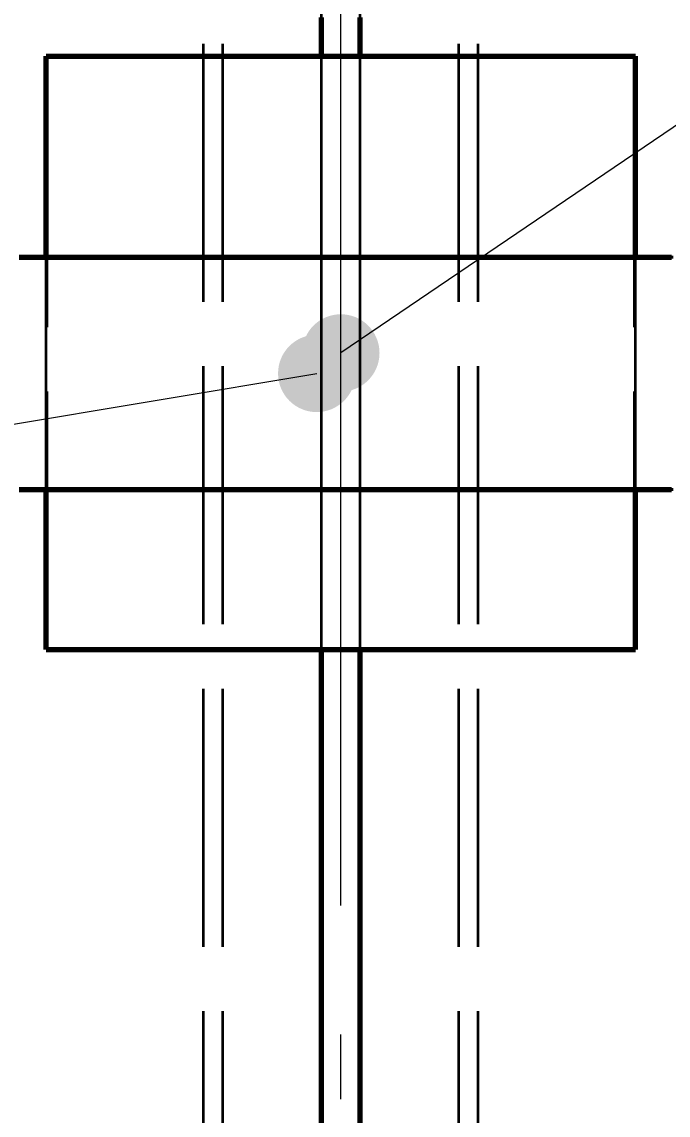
# Model space of a CAD drawing. Header units: millimetres. Extents: x 0 to 2208, y 0 to 420.
# Drawn here: x 99.06 to 109.09, y 140.29 to 157.24 of the extents above; entities that cross this region are included whole.
import ezdxf

# ---------------------------------------------------------------- set-up
doc = ezdxf.new("R2010")
doc.units = ezdxf.units.MM
doc.linetypes.add('IRAM-E-TRAZOS', pattern=[5, 4, -1])
doc.linetypes.add('IRAM-F-TRAZO-PUNTO', pattern=[20, 15, -2, 1, -2])
for name, color, linetype, lineweight in [('01-VISIBLE', 7, 'CONTINUOUS', 70), ('02-OCULTA', 4, 'IRAM-E-TRAZOS', 35), ('03-EJE', 1, 'IRAM-F-TRAZO-PUNTO', 18), ('04-COTA', 3, 'CONTINUOUS', 18), ('08-FINA', 5, 'CONTINUOUS', 18)]:
    doc.layers.add(name, color=color, linetype=linetype, lineweight=lineweight)
doc.styles.add('ISO3098', font='isocpeur.ttf')
doc.dimstyles.new('FLAMA-IRAM', dxfattribs={"dimtxt": 3.5, "dimasz": 3.5, "dimexe": 2, "dimexo": 1.5, "dimgap": 1, "dimtad": 1, "dimdec": 1, "dimtxsty": 'ISO3098', "dimblk": 'IRAM_FLECHA', "dimblk1": 'IRAM_FLECHA', "dimblk2": 'IRAM_FLECHA', "dimcen": 2.5, "dimclrd": 256, "dimclre": 256, "dimclrt": 256, "dimazin": 3, "dimtfac": 1, "dimtmove": 0, "dimatfit": 3, "dimlwd": 18, "dimlwe": 18})

# ---------------------------------------------------------------- blocks, each defined once
blk = doc.blocks.new('IRAM_FLECHA')
blk.add_solid([(0, 0), (-1, 0.125), (-1, -0.125)])

msp = doc.modelspace()

# ---------------------------------------------------------------- hatches: boundary and pattern name
at = {"layer": '08-FINA'}
h = msp.add_hatch(color=7, dxfattribs=at)
h.dxf.hatch_style = 1
edge = h.paths.add_edge_path()
edge.add_arc((104.013, 152.102), 0.6, 0, 360)
h = msp.add_hatch(color=7, dxfattribs=at)
h.dxf.hatch_style = 1
edge = h.paths.add_edge_path()
edge.add_arc((103.639, 151.785), 0.6, 0, 360)

# ---------------------------------------------------------------- linework, layer by layer
at = {"layer": '01-VISIBLE'}
for p, q in [((103.713, 156.702), (103.713, 157.302)), ((104.313, 156.702), (104.313, 157.302)), ((99.443, 153.585), (99.443, 156.702)), ((108.583, 153.585), (108.583, 156.702)), ((99.443, 147.502), (99.443, 149.985)), ((108.583, 147.502), (108.583, 149.985)), ((103.713, 123.535), (103.713, 147.502)), ((104.313, 123.535), (104.313, 147.502))]:
    msp.add_line(p, q, dxfattribs=at)
for points in [[(99.443, 156.702), (99.544, 156.702), (99.644, 156.702), (99.745, 156.702), (99.845, 156.702), (99.946, 156.702), (100.046, 156.702), (100.146, 156.702), (100.247, 156.702), (100.347, 156.702), (100.448, 156.702), (100.548, 156.702), (100.649, 156.702), (100.749, 156.702), (100.849, 156.702), (100.95, 156.702), (101.05, 156.702), (101.151, 156.702), (101.251, 156.702), (101.352, 156.702), (101.452, 156.702), (101.552, 156.702), (101.653, 156.702), (101.753, 156.702), (101.854, 156.702), (101.954, 156.702), (102.055, 156.702), (102.155, 156.702), (102.255, 156.702), (102.356, 156.702), (102.456, 156.702), (102.557, 156.702), (102.657, 156.702), (102.758, 156.702), (102.858, 156.702), (102.958, 156.702), (103.059, 156.702), (103.159, 156.702), (103.26, 156.702), (103.36, 156.702), (103.461, 156.702), (103.561, 156.702), (103.661, 156.702), (103.762, 156.702), (103.862, 156.702), (103.963, 156.702), (104.063, 156.702), (104.164, 156.702), (104.264, 156.702), (104.365, 156.702), (104.465, 156.702), (104.565, 156.702), (104.666, 156.702), (104.766, 156.702), (104.867, 156.702), (104.967, 156.702), (105.068, 156.702), (105.168, 156.702), (105.268, 156.702), (105.369, 156.702), (105.469, 156.702), (105.57, 156.702), (105.67, 156.702), (105.771, 156.702), (105.871, 156.702), (105.971, 156.702), (106.072, 156.702), (106.172, 156.702), (106.273, 156.702), (106.373, 156.702), (106.474, 156.702), (106.574, 156.702), (106.674, 156.702), (106.775, 156.702), (106.875, 156.702), (106.976, 156.702), (107.076, 156.702), (107.177, 156.702), (107.277, 156.702), (107.377, 156.702), (107.478, 156.702), (107.578, 156.702), (107.679, 156.702), (107.779, 156.702), (107.88, 156.702), (107.98, 156.702), (108.08, 156.702), (108.181, 156.702), (108.281, 156.702), (108.382, 156.702), (108.482, 156.702), (108.583, 156.702)], [(99.021, 153.585), (99.121, 153.585), (99.221, 153.585), (99.322, 153.585), (99.422, 153.585), (99.522, 153.585), (99.622, 153.585), (99.722, 153.585), (99.823, 153.585), (99.923, 153.585), (100.023, 153.585), (100.123, 153.585), (100.223, 153.585), (100.324, 153.585), (100.424, 153.585), (100.524, 153.585), (100.624, 153.585), (100.725, 153.585), (100.825, 153.585), (100.925, 153.585), (101.025, 153.585), (101.125, 153.585), (101.226, 153.585), (101.326, 153.585), (101.426, 153.585), (101.526, 153.585), (101.626, 153.585), (101.727, 153.585), (101.827, 153.585), (101.927, 153.585), (102.027, 153.585), (102.128, 153.585), (102.228, 153.585), (102.328, 153.585), (102.428, 153.585), (102.528, 153.585), (102.629, 153.585), (102.729, 153.585), (102.829, 153.585), (102.929, 153.585), (103.029, 153.585), (103.13, 153.585), (103.23, 153.585), (103.33, 153.585), (103.43, 153.585), (103.531, 153.585), (103.631, 153.585), (103.731, 153.585), (103.831, 153.585), (103.931, 153.585), (104.032, 153.585), (104.132, 153.585), (104.232, 153.585), (104.332, 153.585), (104.432, 153.585), (104.533, 153.585), (104.633, 153.585), (104.733, 153.585), (104.833, 153.585), (104.934, 153.585), (105.034, 153.585), (105.134, 153.585), (105.234, 153.585), (105.334, 153.585), (105.435, 153.585), (105.535, 153.585), (105.635, 153.585), (105.735, 153.585), (105.835, 153.585), (105.936, 153.585), (106.036, 153.585), (106.136, 153.585), (106.236, 153.585), (106.337, 153.585), (106.437, 153.585), (106.537, 153.585), (106.637, 153.585), (106.737, 153.585), (106.838, 153.585), (106.938, 153.585), (107.038, 153.585), (107.138, 153.585), (107.238, 153.585), (107.339, 153.585), (107.439, 153.585), (107.539, 153.585), (107.639, 153.585), (107.74, 153.585), (107.84, 153.585), (107.94, 153.585), (108.04, 153.585), (108.14, 153.585), (108.241, 153.585), (108.341, 153.585), (108.441, 153.585), (108.541, 153.585), (108.641, 153.585), (108.742, 153.585), (108.842, 153.585), (108.942, 153.585), (109.042, 153.585), (109.143, 153.585)], [(99.021, 149.985), (99.121, 149.985), (99.221, 149.985), (99.322, 149.985), (99.422, 149.985), (99.522, 149.985), (99.622, 149.985), (99.722, 149.985), (99.823, 149.985), (99.923, 149.985), (100.023, 149.985), (100.123, 149.985), (100.223, 149.985), (100.324, 149.985), (100.424, 149.985), (100.524, 149.985), (100.624, 149.985), (100.725, 149.985), (100.825, 149.985), (100.925, 149.985), (101.025, 149.985), (101.125, 149.985), (101.226, 149.985), (101.326, 149.985), (101.426, 149.985), (101.526, 149.985), (101.626, 149.985), (101.727, 149.985), (101.827, 149.985), (101.927, 149.985), (102.027, 149.985), (102.128, 149.985), (102.228, 149.985), (102.328, 149.985), (102.428, 149.985), (102.528, 149.985), (102.629, 149.985), (102.729, 149.985), (102.829, 149.985), (102.929, 149.985), (103.029, 149.985), (103.13, 149.985), (103.23, 149.985), (103.33, 149.985), (103.43, 149.985), (103.531, 149.985), (103.631, 149.985), (103.731, 149.985), (103.831, 149.985), (103.931, 149.985), (104.032, 149.985), (104.132, 149.985), (104.232, 149.985), (104.332, 149.985), (104.432, 149.985), (104.533, 149.985), (104.633, 149.985), (104.733, 149.985), (104.833, 149.985), (104.934, 149.985), (105.034, 149.985), (105.134, 149.985), (105.234, 149.985), (105.334, 149.985), (105.435, 149.985), (105.535, 149.985), (105.635, 149.985), (105.735, 149.985), (105.835, 149.985), (105.936, 149.985), (106.036, 149.985), (106.136, 149.985), (106.236, 149.985), (106.337, 149.985), (106.437, 149.985), (106.537, 149.985), (106.637, 149.985), (106.737, 149.985), (106.838, 149.985), (106.938, 149.985), (107.038, 149.985), (107.138, 149.985), (107.238, 149.985), (107.339, 149.985), (107.439, 149.985), (107.539, 149.985), (107.639, 149.985), (107.74, 149.985), (107.84, 149.985), (107.94, 149.985), (108.04, 149.985), (108.14, 149.985), (108.241, 149.985), (108.341, 149.985), (108.441, 149.985), (108.541, 149.985), (108.641, 149.985), (108.742, 149.985), (108.842, 149.985), (108.942, 149.985), (109.042, 149.985), (109.143, 149.985)], [(99.443, 147.502), (99.544, 147.502), (99.644, 147.502), (99.745, 147.502), (99.845, 147.502), (99.946, 147.502), (100.046, 147.502), (100.146, 147.502), (100.247, 147.502), (100.347, 147.502), (100.448, 147.502), (100.548, 147.502), (100.649, 147.502), (100.749, 147.502), (100.849, 147.502), (100.95, 147.502), (101.05, 147.502), (101.151, 147.502), (101.251, 147.502), (101.352, 147.502), (101.452, 147.502), (101.552, 147.502), (101.653, 147.502), (101.753, 147.502), (101.854, 147.502), (101.954, 147.502), (102.055, 147.502), (102.155, 147.502), (102.255, 147.502), (102.356, 147.502), (102.456, 147.502), (102.557, 147.502), (102.657, 147.502), (102.758, 147.502), (102.858, 147.502), (102.958, 147.502), (103.059, 147.502), (103.159, 147.502), (103.26, 147.502), (103.36, 147.502), (103.461, 147.502), (103.561, 147.502), (103.661, 147.502), (103.762, 147.502), (103.862, 147.502), (103.963, 147.502), (104.063, 147.502), (104.164, 147.502), (104.264, 147.502), (104.365, 147.502), (104.465, 147.502), (104.565, 147.502), (104.666, 147.502), (104.766, 147.502), (104.867, 147.502), (104.967, 147.502), (105.068, 147.502), (105.168, 147.502), (105.268, 147.502), (105.369, 147.502), (105.469, 147.502), (105.57, 147.502), (105.67, 147.502), (105.771, 147.502), (105.871, 147.502), (105.971, 147.502), (106.072, 147.502), (106.172, 147.502), (106.273, 147.502), (106.373, 147.502), (106.474, 147.502), (106.574, 147.502), (106.674, 147.502), (106.775, 147.502), (106.875, 147.502), (106.976, 147.502), (107.076, 147.502), (107.177, 147.502), (107.277, 147.502), (107.377, 147.502), (107.478, 147.502), (107.578, 147.502), (107.679, 147.502), (107.779, 147.502), (107.88, 147.502), (107.98, 147.502), (108.08, 147.502), (108.181, 147.502), (108.281, 147.502), (108.382, 147.502), (108.482, 147.502), (108.583, 147.502)]]:
    msp.add_lwpolyline(points, dxfattribs=at)
at = {"layer": '02-OCULTA'}
for p, q in [((101.883, 127.895), (101.883, 230.99)), ((102.183, 127.895), (102.183, 230.99)), ((105.843, 127.895), (105.843, 230.99)), ((106.143, 127.895), (106.143, 230.99)), ((103.713, 126.217), (103.713, 217.335)), ((104.313, 126.217), (104.313, 217.335)), ((99.458, 156.702), (99.443, 156.702)), ((99.458, 147.502), (99.458, 156.702)), ((103.713, 147.502), (103.713, 156.702)), ((104.313, 147.502), (104.313, 156.702)), ((108.568, 156.702), (108.583, 156.702)), ((108.568, 147.502), (108.568, 156.702)), ((99.443, 149.985), (99.443, 153.585)), ((108.583, 149.985), (108.583, 153.585)), ((99.458, 147.502), (99.443, 147.502)), ((108.568, 147.502), (108.583, 147.502))]:
    msp.add_line(p, q, dxfattribs=at)
for points in [[(99.458, 156.702), (99.558, 156.702), (99.658, 156.702), (99.758, 156.702), (99.858, 156.702), (99.958, 156.702), (100.058, 156.702), (100.159, 156.702), (100.259, 156.702), (100.359, 156.702), (100.459, 156.702), (100.559, 156.702), (100.659, 156.702), (100.759, 156.702), (100.859, 156.702), (100.96, 156.702), (101.06, 156.702), (101.16, 156.702), (101.26, 156.702), (101.36, 156.702), (101.46, 156.702), (101.56, 156.702), (101.66, 156.702), (101.76, 156.702), (101.861, 156.702), (101.961, 156.702), (102.061, 156.702), (102.161, 156.702), (102.261, 156.702), (102.361, 156.702), (102.461, 156.702), (102.561, 156.702), (102.661, 156.702), (102.762, 156.702), (102.862, 156.702), (102.962, 156.702), (103.062, 156.702), (103.162, 156.702), (103.262, 156.702), (103.362, 156.702), (103.462, 156.702), (103.562, 156.702), (103.663, 156.702), (103.763, 156.702), (103.863, 156.702), (103.963, 156.702), (104.063, 156.702), (104.163, 156.702), (104.263, 156.702), (104.363, 156.702), (104.464, 156.702), (104.564, 156.702), (104.664, 156.702), (104.764, 156.702), (104.864, 156.702), (104.964, 156.702), (105.064, 156.702), (105.164, 156.702), (105.264, 156.702), (105.365, 156.702), (105.465, 156.702), (105.565, 156.702), (105.665, 156.702), (105.765, 156.702), (105.865, 156.702), (105.965, 156.702), (106.065, 156.702), (106.165, 156.702), (106.266, 156.702), (106.366, 156.702), (106.466, 156.702), (106.566, 156.702), (106.666, 156.702), (106.766, 156.702), (106.866, 156.702), (106.966, 156.702), (107.066, 156.702), (107.167, 156.702), (107.267, 156.702), (107.367, 156.702), (107.467, 156.702), (107.567, 156.702), (107.667, 156.702), (107.767, 156.702), (107.867, 156.702), (107.968, 156.702), (108.068, 156.702), (108.168, 156.702), (108.268, 156.702), (108.368, 156.702), (108.468, 156.702), (108.568, 156.702)], [(109.143, 153.585), (109.042, 153.585), (108.942, 153.585), (108.842, 153.585), (108.742, 153.585), (108.641, 153.585), (108.541, 153.585), (108.441, 153.585), (108.341, 153.585), (108.241, 153.585), (108.14, 153.585), (108.04, 153.585), (107.94, 153.585), (107.84, 153.585), (107.74, 153.585), (107.639, 153.585), (107.539, 153.585), (107.439, 153.585), (107.339, 153.585), (107.238, 153.585), (107.138, 153.585), (107.038, 153.585), (106.938, 153.585), (106.838, 153.585), (106.737, 153.585), (106.637, 153.585), (106.537, 153.585), (106.437, 153.585), (106.337, 153.585), (106.236, 153.585), (106.136, 153.585), (106.036, 153.585), (105.936, 153.585), (105.835, 153.585), (105.735, 153.585), (105.635, 153.585), (105.535, 153.585), (105.435, 153.585), (105.334, 153.585), (105.234, 153.585), (105.134, 153.585), (105.034, 153.585), (104.934, 153.585), (104.833, 153.585), (104.733, 153.585), (104.633, 153.585), (104.533, 153.585), (104.432, 153.585), (104.332, 153.585), (104.232, 153.585), (104.132, 153.585), (104.032, 153.585), (103.931, 153.585), (103.831, 153.585), (103.731, 153.585), (103.631, 153.585), (103.531, 153.585), (103.43, 153.585), (103.33, 153.585), (103.23, 153.585), (103.13, 153.585), (103.029, 153.585), (102.929, 153.585), (102.829, 153.585), (102.729, 153.585), (102.629, 153.585), (102.528, 153.585), (102.428, 153.585), (102.328, 153.585), (102.228, 153.585), (102.128, 153.585), (102.027, 153.585), (101.927, 153.585), (101.827, 153.585), (101.727, 153.585), (101.626, 153.585), (101.526, 153.585), (101.426, 153.585), (101.326, 153.585), (101.226, 153.585), (101.125, 153.585), (101.025, 153.585), (100.925, 153.585), (100.825, 153.585), (100.725, 153.585), (100.624, 153.585), (100.524, 153.585), (100.424, 153.585), (100.324, 153.585), (100.223, 153.585), (100.123, 153.585), (100.023, 153.585), (99.923, 153.585), (99.823, 153.585), (99.722, 153.585), (99.622, 153.585), (99.522, 153.585), (99.422, 153.585), (99.322, 153.585), (99.221, 153.585), (99.121, 153.585), (99.021, 153.585)], [(109.166, 153.585), (109.066, 153.585), (108.966, 153.585), (108.866, 153.585), (108.765, 153.585), (108.665, 153.585), (108.565, 153.585), (108.465, 153.585), (108.365, 153.585), (108.265, 153.585), (108.165, 153.585), (108.065, 153.585), (107.965, 153.585), (107.865, 153.585), (107.765, 153.585), (107.665, 153.585), (107.565, 153.585), (107.465, 153.585), (107.365, 153.585), (107.265, 153.585), (107.165, 153.585), (107.065, 153.585), (106.965, 153.585), (106.864, 153.585), (106.764, 153.585), (106.664, 153.585), (106.564, 153.585), (106.464, 153.585), (106.364, 153.585), (106.264, 153.585), (106.164, 153.585), (106.064, 153.585), (105.964, 153.585), (105.864, 153.585), (105.764, 153.585), (105.664, 153.585), (105.564, 153.585), (105.464, 153.585), (105.364, 153.585), (105.264, 153.585), (105.164, 153.585), (105.064, 153.585), (104.963, 153.585), (104.863, 153.585), (104.763, 153.585), (104.663, 153.585), (104.563, 153.585), (104.463, 153.585), (104.363, 153.585), (104.263, 153.585), (104.163, 153.585), (104.063, 153.585), (103.963, 153.585), (103.863, 153.585), (103.763, 153.585), (103.663, 153.585), (103.563, 153.585), (103.463, 153.585), (103.363, 153.585), (103.263, 153.585), (103.163, 153.585), (103.063, 153.585), (102.962, 153.585), (102.862, 153.585), (102.762, 153.585), (102.662, 153.585), (102.562, 153.585), (102.462, 153.585), (102.362, 153.585), (102.262, 153.585), (102.162, 153.585), (102.062, 153.585), (101.962, 153.585), (101.862, 153.585), (101.762, 153.585), (101.662, 153.585), (101.562, 153.585), (101.462, 153.585), (101.362, 153.585), (101.262, 153.585), (101.162, 153.585), (101.061, 153.585), (100.961, 153.585), (100.861, 153.585), (100.761, 153.585), (100.661, 153.585), (100.561, 153.585), (100.461, 153.585), (100.361, 153.585), (100.261, 153.585), (100.161, 153.585), (100.061, 153.585), (99.961, 153.585), (99.861, 153.585), (99.761, 153.585), (99.661, 153.585), (99.561, 153.585), (99.461, 153.585), (99.361, 153.585), (99.261, 153.585), (99.16, 153.585), (99.06, 153.585)], [(99.06, 153.585), (99.16, 153.585), (99.261, 153.585), (99.361, 153.585), (99.461, 153.585), (99.561, 153.585), (99.661, 153.585), (99.761, 153.585), (99.861, 153.585), (99.961, 153.585), (100.061, 153.585), (100.161, 153.585), (100.261, 153.585), (100.361, 153.585), (100.461, 153.585), (100.561, 153.585), (100.661, 153.585), (100.761, 153.585), (100.861, 153.585), (100.961, 153.585), (101.061, 153.585), (101.162, 153.585), (101.262, 153.585), (101.362, 153.585), (101.462, 153.585), (101.562, 153.585), (101.662, 153.585), (101.762, 153.585), (101.862, 153.585), (101.962, 153.585), (102.062, 153.585), (102.162, 153.585), (102.262, 153.585), (102.362, 153.585), (102.462, 153.585), (102.562, 153.585), (102.662, 153.585), (102.762, 153.585), (102.862, 153.585), (102.962, 153.585), (103.063, 153.585), (103.163, 153.585), (103.263, 153.585), (103.363, 153.585), (103.463, 153.585), (103.563, 153.585), (103.663, 153.585), (103.763, 153.585), (103.863, 153.585), (103.963, 153.585), (104.063, 153.585), (104.163, 153.585), (104.263, 153.585), (104.363, 153.585), (104.463, 153.585), (104.563, 153.585), (104.663, 153.585), (104.763, 153.585), (104.863, 153.585), (104.963, 153.585), (105.064, 153.585), (105.164, 153.585), (105.264, 153.585), (105.364, 153.585), (105.464, 153.585), (105.564, 153.585), (105.664, 153.585), (105.764, 153.585), (105.864, 153.585), (105.964, 153.585), (106.064, 153.585), (106.164, 153.585), (106.264, 153.585), (106.364, 153.585), (106.464, 153.585), (106.564, 153.585), (106.664, 153.585), (106.764, 153.585), (106.864, 153.585), (106.965, 153.585), (107.065, 153.585), (107.165, 153.585), (107.265, 153.585), (107.365, 153.585), (107.465, 153.585), (107.565, 153.585), (107.665, 153.585), (107.765, 153.585), (107.865, 153.585), (107.965, 153.585), (108.065, 153.585), (108.165, 153.585), (108.265, 153.585), (108.365, 153.585), (108.465, 153.585), (108.565, 153.585), (108.665, 153.585), (108.765, 153.585), (108.866, 153.585), (108.966, 153.585), (109.066, 153.585), (109.166, 153.585)], [(109.143, 149.985), (109.042, 149.985), (108.942, 149.985), (108.842, 149.985), (108.742, 149.985), (108.641, 149.985), (108.541, 149.985), (108.441, 149.985), (108.341, 149.985), (108.241, 149.985), (108.14, 149.985), (108.04, 149.985), (107.94, 149.985), (107.84, 149.985), (107.74, 149.985), (107.639, 149.985), (107.539, 149.985), (107.439, 149.985), (107.339, 149.985), (107.238, 149.985), (107.138, 149.985), (107.038, 149.985), (106.938, 149.985), (106.838, 149.985), (106.737, 149.985), (106.637, 149.985), (106.537, 149.985), (106.437, 149.985), (106.337, 149.985), (106.236, 149.985), (106.136, 149.985), (106.036, 149.985), (105.936, 149.985), (105.835, 149.985), (105.735, 149.985), (105.635, 149.985), (105.535, 149.985), (105.435, 149.985), (105.334, 149.985), (105.234, 149.985), (105.134, 149.985), (105.034, 149.985), (104.934, 149.985), (104.833, 149.985), (104.733, 149.985), (104.633, 149.985), (104.533, 149.985), (104.432, 149.985), (104.332, 149.985), (104.232, 149.985), (104.132, 149.985), (104.032, 149.985), (103.931, 149.985), (103.831, 149.985), (103.731, 149.985), (103.631, 149.985), (103.531, 149.985), (103.43, 149.985), (103.33, 149.985), (103.23, 149.985), (103.13, 149.985), (103.029, 149.985), (102.929, 149.985), (102.829, 149.985), (102.729, 149.985), (102.629, 149.985), (102.528, 149.985), (102.428, 149.985), (102.328, 149.985), (102.228, 149.985), (102.128, 149.985), (102.027, 149.985), (101.927, 149.985), (101.827, 149.985), (101.727, 149.985), (101.626, 149.985), (101.526, 149.985), (101.426, 149.985), (101.326, 149.985), (101.226, 149.985), (101.125, 149.985), (101.025, 149.985), (100.925, 149.985), (100.825, 149.985), (100.725, 149.985), (100.624, 149.985), (100.524, 149.985), (100.424, 149.985), (100.324, 149.985), (100.223, 149.985), (100.123, 149.985), (100.023, 149.985), (99.923, 149.985), (99.823, 149.985), (99.722, 149.985), (99.622, 149.985), (99.522, 149.985), (99.422, 149.985), (99.322, 149.985), (99.221, 149.985), (99.121, 149.985), (99.021, 149.985)], [(109.166, 149.985), (109.066, 149.985), (108.966, 149.985), (108.866, 149.985), (108.765, 149.985), (108.665, 149.985), (108.565, 149.985), (108.465, 149.985), (108.365, 149.985), (108.265, 149.985), (108.165, 149.985), (108.065, 149.985), (107.965, 149.985), (107.865, 149.985), (107.765, 149.985), (107.665, 149.985), (107.565, 149.985), (107.465, 149.985), (107.365, 149.985), (107.265, 149.985), (107.165, 149.985), (107.065, 149.985), (106.965, 149.985), (106.864, 149.985), (106.764, 149.985), (106.664, 149.985), (106.564, 149.985), (106.464, 149.985), (106.364, 149.985), (106.264, 149.985), (106.164, 149.985), (106.064, 149.985), (105.964, 149.985), (105.864, 149.985), (105.764, 149.985), (105.664, 149.985), (105.564, 149.985), (105.464, 149.985), (105.364, 149.985), (105.264, 149.985), (105.164, 149.985), (105.064, 149.985), (104.963, 149.985), (104.863, 149.985), (104.763, 149.985), (104.663, 149.985), (104.563, 149.985), (104.463, 149.985), (104.363, 149.985), (104.263, 149.985), (104.163, 149.985), (104.063, 149.985), (103.963, 149.985), (103.863, 149.985), (103.763, 149.985), (103.663, 149.985), (103.563, 149.985), (103.463, 149.985), (103.363, 149.985), (103.263, 149.985), (103.163, 149.985), (103.063, 149.985), (102.962, 149.985), (102.862, 149.985), (102.762, 149.985), (102.662, 149.985), (102.562, 149.985), (102.462, 149.985), (102.362, 149.985), (102.262, 149.985), (102.162, 149.985), (102.062, 149.985), (101.962, 149.985), (101.862, 149.985), (101.762, 149.985), (101.662, 149.985), (101.562, 149.985), (101.462, 149.985), (101.362, 149.985), (101.262, 149.985), (101.162, 149.985), (101.061, 149.985), (100.961, 149.985), (100.861, 149.985), (100.761, 149.985), (100.661, 149.985), (100.561, 149.985), (100.461, 149.985), (100.361, 149.985), (100.261, 149.985), (100.161, 149.985), (100.061, 149.985), (99.961, 149.985), (99.861, 149.985), (99.761, 149.985), (99.661, 149.985), (99.561, 149.985), (99.461, 149.985), (99.361, 149.985), (99.261, 149.985), (99.16, 149.985), (99.06, 149.985)], [(99.06, 149.985), (99.16, 149.985), (99.261, 149.985), (99.361, 149.985), (99.461, 149.985), (99.561, 149.985), (99.661, 149.985), (99.761, 149.985), (99.861, 149.985), (99.961, 149.985), (100.061, 149.985), (100.161, 149.985), (100.261, 149.985), (100.361, 149.985), (100.461, 149.985), (100.561, 149.985), (100.661, 149.985), (100.761, 149.985), (100.861, 149.985), (100.961, 149.985), (101.061, 149.985), (101.162, 149.985), (101.262, 149.985), (101.362, 149.985), (101.462, 149.985), (101.562, 149.985), (101.662, 149.985), (101.762, 149.985), (101.862, 149.985), (101.962, 149.985), (102.062, 149.985), (102.162, 149.985), (102.262, 149.985), (102.362, 149.985), (102.462, 149.985), (102.562, 149.985), (102.662, 149.985), (102.762, 149.985), (102.862, 149.985), (102.962, 149.985), (103.063, 149.985), (103.163, 149.985), (103.263, 149.985), (103.363, 149.985), (103.463, 149.985), (103.563, 149.985), (103.663, 149.985), (103.763, 149.985), (103.863, 149.985), (103.963, 149.985), (104.063, 149.985), (104.163, 149.985), (104.263, 149.985), (104.363, 149.985), (104.463, 149.985), (104.563, 149.985), (104.663, 149.985), (104.763, 149.985), (104.863, 149.985), (104.963, 149.985), (105.064, 149.985), (105.164, 149.985), (105.264, 149.985), (105.364, 149.985), (105.464, 149.985), (105.564, 149.985), (105.664, 149.985), (105.764, 149.985), (105.864, 149.985), (105.964, 149.985), (106.064, 149.985), (106.164, 149.985), (106.264, 149.985), (106.364, 149.985), (106.464, 149.985), (106.564, 149.985), (106.664, 149.985), (106.764, 149.985), (106.864, 149.985), (106.965, 149.985), (107.065, 149.985), (107.165, 149.985), (107.265, 149.985), (107.365, 149.985), (107.465, 149.985), (107.565, 149.985), (107.665, 149.985), (107.765, 149.985), (107.865, 149.985), (107.965, 149.985), (108.065, 149.985), (108.165, 149.985), (108.265, 149.985), (108.365, 149.985), (108.465, 149.985), (108.565, 149.985), (108.665, 149.985), (108.765, 149.985), (108.866, 149.985), (108.966, 149.985), (109.066, 149.985), (109.166, 149.985)], [(99.458, 147.502), (99.558, 147.502), (99.658, 147.502), (99.758, 147.502), (99.858, 147.502), (99.958, 147.502), (100.058, 147.502), (100.159, 147.502), (100.259, 147.502), (100.359, 147.502), (100.459, 147.502), (100.559, 147.502), (100.659, 147.502), (100.759, 147.502), (100.859, 147.502), (100.96, 147.502), (101.06, 147.502), (101.16, 147.502), (101.26, 147.502), (101.36, 147.502), (101.46, 147.502), (101.56, 147.502), (101.66, 147.502), (101.76, 147.502), (101.861, 147.502), (101.961, 147.502), (102.061, 147.502), (102.161, 147.502), (102.261, 147.502), (102.361, 147.502), (102.461, 147.502), (102.561, 147.502), (102.661, 147.502), (102.762, 147.502), (102.862, 147.502), (102.962, 147.502), (103.062, 147.502), (103.162, 147.502), (103.262, 147.502), (103.362, 147.502), (103.462, 147.502), (103.562, 147.502), (103.663, 147.502), (103.763, 147.502), (103.863, 147.502), (103.963, 147.502), (104.063, 147.502), (104.163, 147.502), (104.263, 147.502), (104.363, 147.502), (104.464, 147.502), (104.564, 147.502), (104.664, 147.502), (104.764, 147.502), (104.864, 147.502), (104.964, 147.502), (105.064, 147.502), (105.164, 147.502), (105.264, 147.502), (105.365, 147.502), (105.465, 147.502), (105.565, 147.502), (105.665, 147.502), (105.765, 147.502), (105.865, 147.502), (105.965, 147.502), (106.065, 147.502), (106.165, 147.502), (106.266, 147.502), (106.366, 147.502), (106.466, 147.502), (106.566, 147.502), (106.666, 147.502), (106.766, 147.502), (106.866, 147.502), (106.966, 147.502), (107.066, 147.502), (107.167, 147.502), (107.267, 147.502), (107.367, 147.502), (107.467, 147.502), (107.567, 147.502), (107.667, 147.502), (107.767, 147.502), (107.867, 147.502), (107.968, 147.502), (108.068, 147.502), (108.168, 147.502), (108.268, 147.502), (108.368, 147.502), (108.468, 147.502), (108.568, 147.502)]]:
    msp.add_lwpolyline(points, dxfattribs=at)
at = {"layer": '03-EJE'}
msp.add_line((104.013, 123.535), (104.013, 242.792), dxfattribs=at)
at = {"layer": '08-FINA'}
for p, q in [((141.157, 177.314), (104.013, 152.102)), ((52.758, 143.294), (103.639, 151.785))]:
    msp.add_line(p, q, dxfattribs=at)

# ---------------------------------------------------------------- dimensions: what is measured, and where the dimension line sits
at = {"layer": '04-COTA'}
msp.add_linear_dim(base=(68.813, 123.335), p1=(85.013, 123.335), p2=(101.013, 233.15), angle=90, dimstyle='FLAMA-IRAM', override={"dimlfac": 5}, dxfattribs=at).render()

doc.saveas('drawing.dxf')
